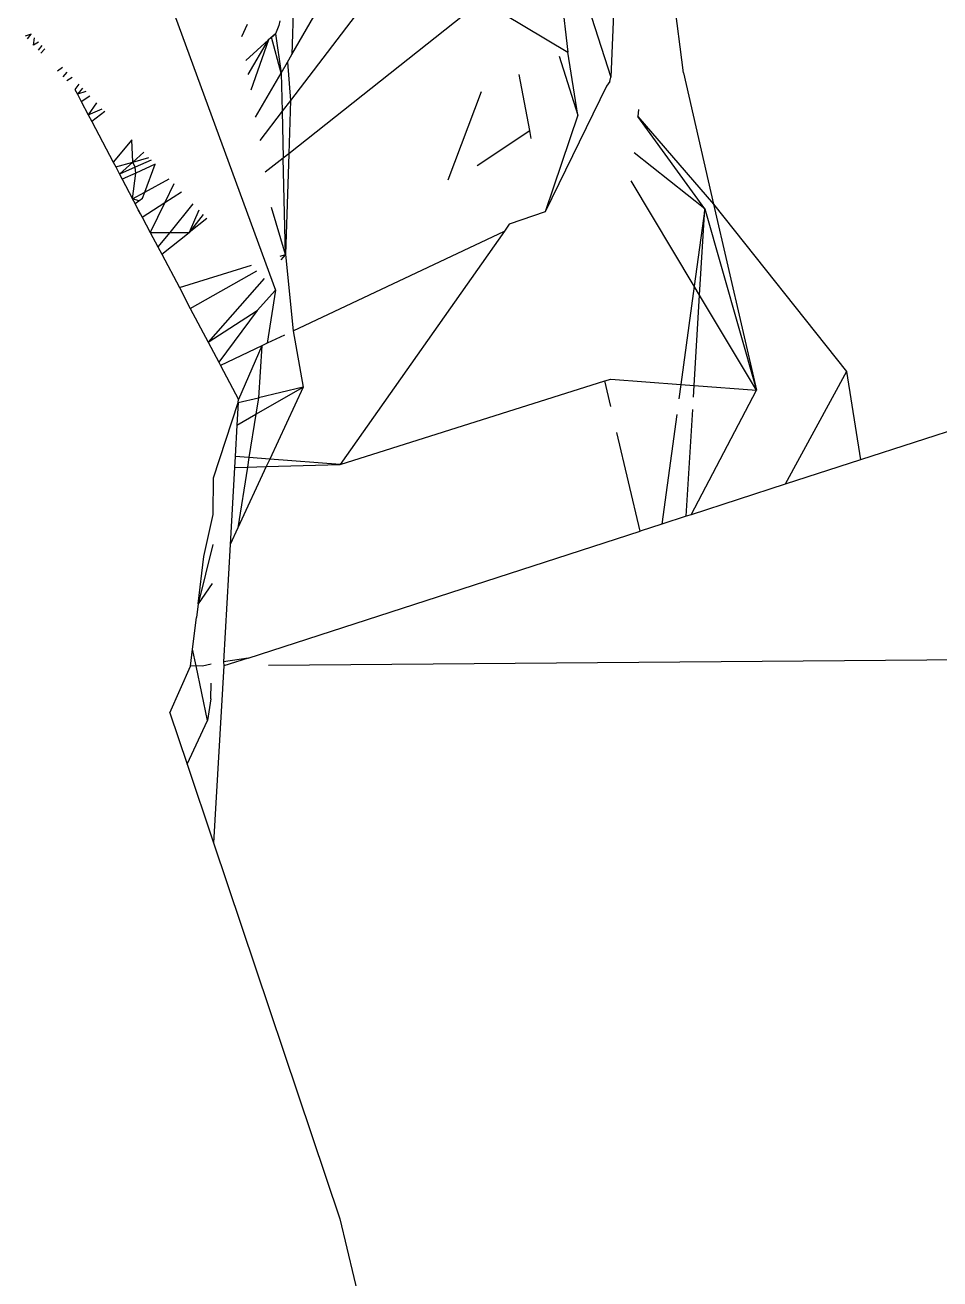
# Model space of a CAD drawing. Header units: millimetres. Extents: x 0 to 460473, y -68369 to 85219.
# Drawn here: x 228587.69 to 228595.25, y -29873.62 to -29863.25 of the extents above; entities that cross this region are included whole.
import ezdxf

# ---------------------------------------------------------------- set-up
doc = ezdxf.new("R2010")
doc.units = ezdxf.units.MM
doc.header["$LTSCALE"] = 50
doc.linetypes.add('HIDDEN2', pattern=[0.1875, 0.125, -0.0625])
doc.layers.add('hid', color=8, linetype='HIDDEN2')

msp = doc.modelspace()

# ---------------------------------------------------------------- linework, layer by layer
at = {"layer": 'hid'}
for p, q in [((228592.65372906, -29860.65580748), (228592.52941463, -29863.68053353)), ((228588.17207719, -29861.12208738), (228589.75516981, -29865.44347279)), ((228591.50557031, -29861.74998099), (228589.87940792, -29863.873268)), ((228592.00523347, -29862.05267166), (228592.52941463, -29863.68053353)), ((228592.00523347, -29862.05267166), (228592.17346875, -29863.47523538)), ((228593.12799028, -29863.64509851), (228592.94001886, -29862.16563943)), ((228589.89140252, -29863.49368415), (228590.34310038, -29862.71008095)), ((228591.461577, -29863.04982762), (228589.8654747, -29864.31420169)), ((228591.461577, -29863.04982762), (228592.17346875, -29863.47523538)), ((228589.90495436, -29863.06481958), (228589.89140252, -29863.49368415)), ((228589.52221665, -29863.24669674), (228589.47539834, -29863.34886625)), ((228589.78498589, -29863.25511241), (228589.75534486, -29863.32344526)), ((228589.79235949, -29863.21640422), (228589.78498589, -29863.25511241)), ((228587.73589942, -29863.32707755), (228587.68587939, -29863.34133766)), ((228587.70694427, -29863.36394878), (228587.73589942, -29863.32707755)), ((228587.75546374, -29863.41602975), (228587.76499398, -29863.35757152)), ((228589.75534486, -29863.32344526), (228589.69901798, -29863.37407047)), ((228589.72433515, -29863.35131602), (228589.75534486, -29863.32344526)), ((228589.80280604, -29863.64738088), (228589.72433515, -29863.35131602)), ((228589.75534486, -29863.32344526), (228589.80280604, -29863.64738088)), ((228587.79792313, -29863.39208454), (228587.75546374, -29863.41602975)), ((228587.82350782, -29863.41889983), (228587.79476433, -29863.45821515)), ((228587.81693083, -29863.48200875), (228587.8499493, -29863.44661311)), ((228589.50969771, -29863.54422688), (228589.69901798, -29863.37407047)), ((228589.52995948, -29863.65963283), (228589.69901798, -29863.37407047)), ((228589.69901798, -29863.37407047), (228589.55288183, -29863.79019277)), ((228589.80280604, -29863.64738088), (228589.85439678, -29863.55788152)), ((228589.85439678, -29863.55788152), (228589.89140252, -29863.49368415)), ((228589.85439678, -29863.55788152), (228589.87940792, -29863.873268)), ((228592.10134023, -29863.50808749), (228592.25478972, -29863.9970114)), ((228592.25478972, -29863.9970114), (228592.17346875, -29863.47523538)), ((228587.95433163, -29863.62949526), (228587.9963093, -29863.60001288)), ((228587.99947051, -29863.6779475), (228588.03463989, -29863.64018713)), ((228589.59201159, -29864.01306605), (228589.80280604, -29863.64738088)), ((228589.80280604, -29863.64738088), (228589.81046342, -29863.96328912)), ((228591.85796357, -29864.12342578), (228591.76921376, -29863.65935993)), ((228592.52008272, -29863.71728096), (228592.52941463, -29863.68053353)), ((228593.12799028, -29863.64509851), (228593.37774818, -29864.73077604)), ((228588.07611087, -29863.68365282), (228588.03030117, -29863.71104125)), ((228588.13058986, -29863.7407522), (228588.09742188, -29863.78308886)), ((228588.09742188, -29863.78308886), (228588.11796206, -29863.82203893)), ((228588.16016785, -29863.77175286), (228588.11796206, -29863.82203893)), ((228592.49234819, -29863.75665655), (228591.98649718, -29864.79551808)), ((228592.52008272, -29863.71728096), (228592.49234819, -29863.75665655)), ((228588.18783214, -29863.80074778), (228588.11796206, -29863.82203893)), ((228588.11796206, -29863.82203893), (228588.15025998, -29863.88328506)), ((228588.15025998, -29863.88328506), (228588.2206863, -29863.83518219)), ((228588.15025998, -29863.88328506), (228588.20752146, -29863.99186928)), ((228589.87940792, -29863.873268), (228589.81046342, -29863.96328912)), ((228589.87940792, -29863.873268), (228589.8654747, -29864.31420169)), ((228591.1833786, -29864.52947713), (228591.46023669, -29863.8000886)), ((228588.27567629, -29863.89281714), (228588.20752146, -29863.99186928)), ((228588.20752146, -29863.99186928), (228588.32313534, -29863.94255892)), ((228588.20752146, -29863.99186928), (228588.23739835, -29864.04852443)), ((228588.34477405, -29863.96523843), (228588.23739835, -29864.04852443)), ((228589.81046342, -29863.96328912), (228589.62564125, -29864.20461219)), ((228589.81046342, -29863.96328912), (228589.81984542, -29864.35034754)), ((228592.7573062, -29863.94915156), (228592.75143483, -29864.00646373)), ((228588.23739835, -29864.04852443), (228588.41453731, -29864.38443075)), ((228592.25478972, -29863.9970114), (228591.98649718, -29864.79551808)), ((228593.30396352, -29864.77133227), (228592.75143483, -29864.00646373)), ((228592.75143483, -29864.00646373), (228593.37774818, -29864.73077604)), ((228591.42262336, -29864.41057821), (228591.85796357, -29864.12342578)), ((228591.87032822, -29864.18807959), (228591.85796357, -29864.12342578)), ((228588.56870748, -29864.19994283), (228588.41453731, -29864.38443075)), ((228588.57625153, -29864.38318539), (228588.56870748, -29864.19994283)), ((228588.57625153, -29864.38318539), (228588.6663116, -29864.30224161)), ((228588.41453731, -29864.38443075), (228588.4349762, -29864.42318876)), ((228588.4349762, -29864.42318876), (228588.57625153, -29864.38318539)), ((228588.4660923, -29864.4821938), (228588.57625153, -29864.38318539)), ((228588.57625153, -29864.38318539), (228588.70795827, -29864.34589144)), ((228588.59502313, -29864.42645854), (228588.57625153, -29864.38318539)), ((228588.72940305, -29864.36836769), (228588.59502313, -29864.42645854)), ((228588.76124455, -29864.40174074), (228588.60058404, -29864.47432488)), ((228588.67543009, -29864.63226822), (228588.76124455, -29864.40174074)), ((228589.81984542, -29864.35034754), (228589.67181586, -29864.46761116)), ((228589.8654747, -29864.31420169), (228589.81984542, -29864.35034754)), ((228589.83915704, -29865.14705601), (228589.81984542, -29864.35034754)), ((228589.8654747, -29864.31420169), (228589.83915704, -29865.14705601)), ((228593.30396352, -29864.77133227), (228592.72052959, -29864.30813882)), ((228588.4349762, -29864.42318876), (228588.4660923, -29864.4821938)), ((228588.59502313, -29864.42645854), (228588.4660923, -29864.4821938)), ((228588.4660923, -29864.4821938), (228588.48861823, -29864.52490945)), ((228588.60058404, -29864.47432488), (228588.48861823, -29864.52490945)), ((228588.5741001, -29864.68700762), (228588.60058404, -29864.47432488)), ((228588.60058404, -29864.47432488), (228588.59502313, -29864.42645854)), ((228588.48861823, -29864.52490945), (228588.5741001, -29864.68700762)), ((228588.67543009, -29864.63226822), (228588.87719793, -29864.52327136)), ((228588.91603797, -29864.56397956), (228588.84049837, -29864.71866899)), ((228593.21712945, -29865.40884106), (228592.6968639, -29864.53914665)), ((228588.5741001, -29864.68700762), (228588.67543009, -29864.63226822)), ((228588.62725157, -29864.70386949), (228588.5741001, -29864.68700762)), ((228588.59520351, -29864.72702574), (228588.5741001, -29864.68700762)), ((228588.59520351, -29864.72702574), (228588.62725157, -29864.70386949)), ((228588.62725157, -29864.70386949), (228588.656696, -29864.68259449)), ((228588.656696, -29864.68259449), (228588.67543009, -29864.63226822)), ((228588.84049837, -29864.71866899), (228588.97930565, -29864.63029036)), ((228588.62155493, -29864.7769956), (228588.59520351, -29864.72702574)), ((228588.63975703, -29864.811512), (228588.62155493, -29864.7769956)), ((228588.62155493, -29864.7769956), (228588.65356249, -29864.83769111)), ((228588.65356249, -29864.83769111), (228588.84049837, -29864.71866899)), ((228588.84049837, -29864.71866899), (228588.72044343, -29864.96451658)), ((228589.07366655, -29864.72918992), (228588.88137209, -29864.96476066)), ((228589.12309639, -29864.78099728), (228589.04327806, -29864.96500624)), ((228589.15699465, -29864.81652601), (228589.04327806, -29864.96500624)), ((228589.83915704, -29865.14705601), (228589.72279435, -29864.75797189)), ((228591.98649718, -29864.79551808), (228591.68893539, -29864.89728696)), ((228593.30396352, -29864.77133227), (228593.21712945, -29865.40884106)), ((228593.26139938, -29865.48284423), (228593.30396352, -29864.77133227)), ((228593.30396352, -29864.77133227), (228593.73156517, -29866.26879009)), ((228593.37774818, -29864.73077604), (228594.47611862, -29866.11448838)), ((228593.37774818, -29864.73077604), (228593.73156517, -29866.26879009)), ((228588.65356249, -29864.83769111), (228588.72044343, -29864.96451658)), ((228589.18900516, -29864.8500762), (228589.04327806, -29864.96500624)), ((228591.68893539, -29864.89728696), (228591.64804479, -29864.95534063)), ((228588.72044343, -29864.96451658), (228588.88137209, -29864.96476066)), ((228588.72044343, -29864.96451658), (228588.78368234, -29865.0844357)), ((228588.88137209, -29864.96476066), (228588.78368234, -29865.0844357)), ((228588.81584392, -29865.14542329), (228589.04327806, -29864.96500624)), ((228588.88137209, -29864.96476066), (228589.04327806, -29864.96500624)), ((228589.9021894, -29865.77976103), (228591.64804479, -29864.95534063)), ((228591.64804479, -29864.95534063), (228590.28975519, -29866.8837471)), ((228588.78368234, -29865.0844357), (228588.81584392, -29865.14542329)), ((228588.81584392, -29865.14542329), (228588.96121133, -29865.42108164)), ((228588.96121133, -29865.42108164), (228589.55652364, -29865.23527194)), ((228589.79360204, -29865.1612747), (228589.83915704, -29865.14705601)), ((228589.83915704, -29865.14705601), (228589.79907132, -29865.19242633)), ((228589.83915704, -29865.14705601), (228589.9021894, -29865.77976103)), ((228589.05185921, -29865.59297604), (228589.6010365, -29865.28192583)), ((228588.96121133, -29865.42108164), (228589.05185921, -29865.59297604)), ((228589.66280118, -29865.34666133), (228589.19887103, -29865.87175264)), ((228593.21712945, -29865.40884106), (228593.10650168, -29866.22103586)), ((228593.26139938, -29865.48284423), (228593.21712945, -29865.40884106)), ((228589.75516981, -29865.44347279), (228589.60335941, -29865.61057319)), ((228589.75516981, -29865.44347279), (228589.68596826, -29865.88186406)), ((228593.21673539, -29866.22945761), (228593.26139938, -29865.48284423)), ((228593.73156517, -29866.26879009), (228593.26139938, -29865.48284423)), ((228589.05185921, -29865.59297604), (228589.19887103, -29865.87175264)), ((228589.19887103, -29865.87175264), (228589.60335941, -29865.61057319)), ((228589.60335941, -29865.61057319), (228589.28681487, -29866.03851942)), ((228589.83124518, -29865.813262), (228589.68596826, -29865.88186406)), ((228589.9021894, -29865.77976103), (228589.98380171, -29866.24460428)), ((228589.19887103, -29865.87175264), (228589.28681487, -29866.03851942)), ((228589.64188314, -29865.90268174), (228589.30025423, -29866.06400429)), ((228589.64188314, -29865.90268174), (228589.44888305, -29866.34584721)), ((228589.64188314, -29865.90268174), (228589.61483313, -29866.3325045)), ((228589.68596826, -29865.88186406), (228589.64188314, -29865.90268174)), ((228589.28681487, -29866.03851942), (228589.30025423, -29866.06400429)), ((228589.30025423, -29866.06400429), (228589.44888305, -29866.34584721)), ((228597.02660499, -29866.05836339), (228594.59187879, -29866.8459859)), ((228594.47611862, -29866.11448838), (228593.96916692, -29867.04743027)), ((228594.47611862, -29866.11448838), (228594.59187879, -29866.8459859)), ((228589.59336783, -29866.46848698), (228589.98380171, -29866.24460428)), ((228589.98380171, -29866.24460428), (228589.61483313, -29866.3325045)), ((228589.98380171, -29866.24460428), (228589.70868014, -29866.83886368)), ((228590.28975519, -29866.8837471), (228592.47862692, -29866.19284706)), ((228592.47862692, -29866.19284706), (228592.52908135, -29866.17692152)), ((228592.52846695, -29866.40501409), (228592.47862692, -29866.19284706)), ((228592.52908135, -29866.17692152), (228593.10650168, -29866.22103586)), ((228593.10650168, -29866.22103586), (228593.09010418, -29866.34142122)), ((228593.10650168, -29866.22103586), (228593.21673539, -29866.22945761)), ((228593.19279727, -29867.29858221), (228593.73156517, -29866.26879009)), ((228593.2108554, -29866.32774884), (228593.21673539, -29866.22945761)), ((228593.21673539, -29866.22945761), (228593.73156517, -29866.26879009)), ((228589.24324765, -29866.99417688), (228589.44739656, -29866.37239329)), ((228589.44739656, -29866.37239329), (228589.43699455, -29866.5581546)), ((228589.44739656, -29866.37239329), (228589.61483313, -29866.3325045)), ((228589.44739656, -29866.37239329), (228589.44888305, -29866.34584721)), ((228589.61483313, -29866.3325045), (228589.59336783, -29866.46848698)), ((228589.43699455, -29866.5581546), (228589.59336783, -29866.46848698)), ((228589.59336783, -29866.46848698), (228589.53699594, -29866.82560244)), ((228593.07270567, -29866.46915572), (228592.94898787, -29867.37745341)), ((228593.15198836, -29867.3117837), (228593.20479925, -29866.42898477)), ((228589.43699455, -29866.5581546), (228589.42251354, -29866.81675959)), ((228592.77046818, -29867.43520369), (228592.57881697, -29866.61935211)), ((228589.42251354, -29866.81675959), (228589.41736023, -29866.90878851)), ((228589.53699594, -29866.82560244), (228589.42251354, -29866.81675959)), ((228589.53699594, -29866.82560244), (228589.52434951, -29866.90571747)), ((228589.70868014, -29866.83886368), (228589.53699594, -29866.82560244)), ((228589.70868014, -29866.83886368), (228589.67979487, -29866.90125553)), ((228589.67979487, -29866.90125553), (228590.28975519, -29866.8837471)), ((228590.28975519, -29866.8837471), (228589.70868014, -29866.83886368)), ((228594.59187879, -29866.8459859), (228593.96916692, -29867.04743027)), ((228589.23971392, -29867.29835342), (228589.24324765, -29866.99417688)), ((228589.41736023, -29866.90878851), (228589.38173055, -29867.545071)), ((228589.41736023, -29866.90878851), (228589.52434951, -29866.90571747)), ((228589.67979487, -29866.90125553), (228589.44499671, -29867.40841684)), ((228589.52434951, -29866.90571747), (228589.44499671, -29867.40841684)), ((228589.52434951, -29866.90571747), (228589.67979487, -29866.90125553)), ((228593.96916692, -29867.04743027), (228593.19279727, -29867.29858221)), ((228589.16351376, -29867.64535073), (228589.23971392, -29867.29835342)), ((228593.19279727, -29867.29858221), (228593.15198836, -29867.3117837)), ((228589.44499671, -29867.40841684), (228589.38173055, -29867.545071)), ((228592.94898787, -29867.37745341), (228592.77046818, -29867.43520369)), ((228593.15198836, -29867.3117837), (228592.94898787, -29867.37745341)), ((228589.52907222, -29868.48378009), (228592.77046818, -29867.43520369)), ((228589.2368547, -29867.54446971), (228589.11576471, -29868.03530952)), ((228589.38173055, -29867.545071), (228589.32744228, -29868.51456276)), ((228589.11576471, -29868.03530952), (228589.16351376, -29867.64535073)), ((228589.23311853, -29867.86607125), (228589.11576471, -29868.03530952)), ((228589.11576471, -29868.03530952), (228589.10173995, -29868.14984746)), ((228589.0699664, -29868.40933695), (228589.10173995, -29868.14984746)), ((228589.05259157, -29868.5512344), (228589.0699664, -29868.40933695)), ((228589.09890265, -29868.54698234), (228589.0699664, -29868.40933695)), ((228588.88196925, -29868.93541618), (228589.05259157, -29868.5512344)), ((228589.09890265, -29868.54698234), (228589.05259157, -29868.5512344)), ((228589.19392182, -29868.99897424), (228589.09890265, -29868.54698234)), ((228589.151578, -29868.55040837), (228589.09890265, -29868.54698234)), ((228589.22534301, -29868.53537319), (228589.151578, -29868.55040837)), ((228589.32765047, -29868.54893908), (228589.24356901, -29870.01238989)), ((228589.52907222, -29868.48378009), (228589.32744228, -29868.51456276)), ((228589.32744228, -29868.51456276), (228589.32765047, -29868.54893908)), ((228589.52907222, -29868.48378009), (228589.32765047, -29868.54893908)), ((228595.94756154, -29868.49369706), (228589.32765047, -29868.54893908)), ((228589.2220255, -29868.82093763), (228589.22353742, -29868.69079416)), ((228589.2220255, -29868.82093763), (228589.19392182, -29868.99897424)), ((228588.88196925, -29868.93541618), (228589.02452262, -29869.35999123)), ((228589.02452262, -29869.35999123), (228589.19392182, -29868.99897424)), ((228589.02452262, -29869.35999123), (228589.24356901, -29870.01238989)), ((228589.24356901, -29870.01238989), (228590.28675564, -29873.11937369)), ((228590.28675564, -29873.11937369), (228591.03164238, -29876.21815707))]:
    msp.add_line(p, q, dxfattribs=at)

doc.saveas('drawing.dxf')
